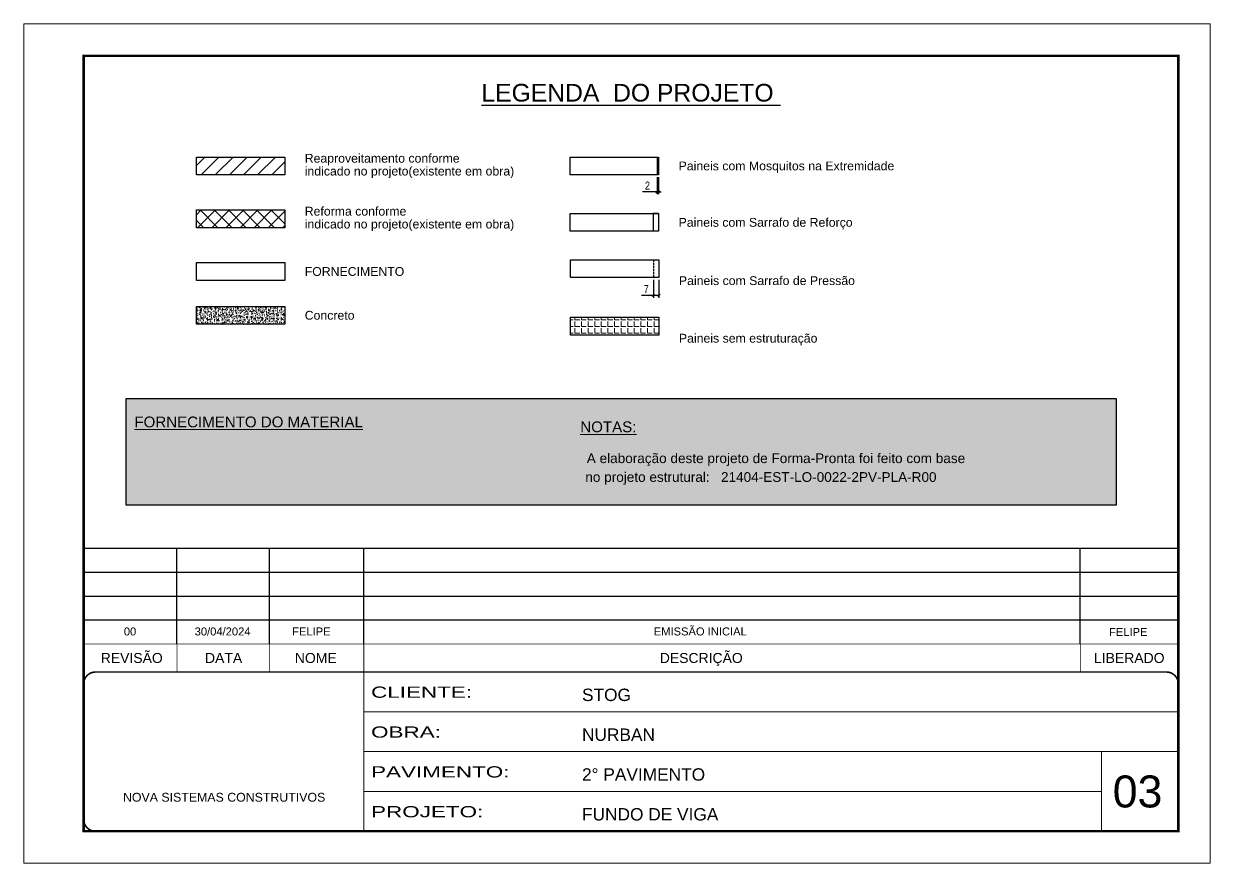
# Model space of a CAD drawing. Extents: x 2513 to 8766, y 921 to 4268.
# Drawn here: x 5683 to 7168, y 3218 to 4268 of the extents above; entities that cross this region are included whole.
import ezdxf
from ezdxf.enums import TextEntityAlignment as Align

# ---------------------------------------------------------------- set-up
doc = ezdxf.new("R2010")
doc.units = 0
for name, pattern in [('CONTINUO', [0]), ('DASHED', [0.75, 0.5, -0.25]), ('HIDDEN', [0.375, 0.25, -0.125])]:
    doc.linetypes.add(name, pattern=pattern)
for name, color, linetype, lineweight in [('CARIMBO', 255, 'Continuous', 9), ('Folhas', 255, 'Continuous', 9), ('Hachura', 251, 'Continuous', 9), ('REAPROVEITAMENTO', 251, 'Continuous', 9), ('SARRAFO DE PRESSAO', 251, 'DASHED', 9)]:
    doc.layers.add(name, color=color, linetype=linetype, lineweight=lineweight)
for name, color, linetype in [('COTA', 241, 'Continuous'), ('Painéis', 200, 'Continuous'), ('SARR_2.2x7', 40, 'Continuous')]:
    doc.layers.add(name, color=color, linetype=linetype)
doc.layers.add('Demarcação 2', color=7, linetype='Continuous', lineweight=9, true_color=0xe0e0e0)
doc.styles.add('ARIAL', font='arial.ttf')
doc.styles.add('COTA TECNICA', font='techl___.ttf', dxfattribs={"height": 10})
doc.styles.add('Tecnologia', font='')
doc.styles.get('Tecnologia').set_extended_font_data('Forgotten Futurist')
doc.dimstyles.new('PAINEL', dxfattribs={"dimtxt": 10, "dimasz": 3, "dimexe": 3, "dimexo": 3, "dimgap": 3, "dimtad": 1, "dimdec": 1, "dimzin": 12, "dimdsep": 46, "dimtxsty": 'COTA TECNICA', "dimblk1": 'OBLIQUE', "dimblk2": 'OBLIQUE', "dimsah": 1, "dimcen": 0.9, "dimclrd": 4, "dimclre": 4, "dimclrt": 240, "dimadec": 1, "dimazin": 3, "dimtfac": 1, "dimtdec": 1, "dimtmove": 0, "dimatfit": 3, "dimfxl": 1, "dimtolj": 1, "dimtzin": 12, "dimarcsym": 0})

# ---------------------------------------------------------------- blocks, each defined once
blk = doc.blocks.new('9999999999')
at = {"color": 30, "linetype": 'CONTINUO'}
for p, q in [((98564.6, 34230.2), (98564.6, 34429.4)), ((98564.6, 34379.6), (99584, 34379.6)), ((98564.6, 34329.8), (99488, 34329.8)), ((99584, 34329.8), (99488, 34329.8)), ((99488, 34329.8), (99488, 34230.2)), ((98564.6, 34280), (99488, 34280))]:
    blk.add_line(p, q, dxfattribs=at)
at = {"color": 30, "linetype": 'CONTINUO', "const_width": 2}
blk.add_lwpolyline([(99584, 34230.2), (99584, 34414.4, 0.414214), (99569, 34429.4), (98229, 34429.4, 0.414214), (98214, 34414.4), (98214, 34245.2, 0.414214), (98229, 34230.2), (99584, 34230.2)], format="xyb", dxfattribs=at)
at = {"layer": 'Folhas'}
blk.add_lwpolyline([(98139, 34190.2), (99624, 34190.2), (99624, 35240.2), (98139, 35240.2)], close=True, dxfattribs=at)
at = {"layer": 'Folhas', "color": 30, "const_width": 3}
blk.add_lwpolyline([(98214, 34230.2), (99584, 34230.2), (99584, 35200.2), (98214, 35200.2)], close=True, dxfattribs=at)
at = {"color": 7, "linetype": 'Continuous', "ltscale": 5, "style": 'ARIAL'}
for s, height, p in [('STOG', 15.48, (98837.7, 34393.1)), ('NURBAN', 15.48, (98837.7, 34343.3)), ('2° PAVIMENTO', 15.483, (98837.7, 34293.5)), ('NOVA SISTEMAS CONSTRUTIVOS', 11.059, (98263.2, 34267.2)), ('FUNDO DE VIGA', 15.483, (98837.7, 34243.7))]:
    blk.add_text(s, height=height, dxfattribs=at).set_placement(p)
at = {"layer": 'Folhas', "color": 7, "style": 'Tecnologia', "width": 1.5}
for s, p in [('CLIENTE:', (98573.7, 34397.2)), ('OBRA:', (98573.7, 34347.3)), ('PAVIMENTO:', (98573.7, 34297.5)), ('PROJETO:', (98573.7, 34247.7))]:
    blk.add_text(s, height=14, dxfattribs=at).set_placement(p)
blk = doc.blocks.new('_Oblique')
at = {"color": 0, "linetype": 'ByBlock', "lineweight": -2}
blk.add_line((-0.5, -0.5), (0.5, 0.5), dxfattribs=at)
blk = doc.blocks.new('*D5')
at = {"layer": 'COTA', "color": 4, "lineweight": -2, "transparency": 16777216}
for p, q in [((6475.6, 4076.3), (6475.6, 4054.9)), ((6477.6, 4076.3), (6477.6, 4054.9)), ((6475.6, 4057.9), (6457.5, 4057.9)), ((6477.6, 4057.9), (6475.6, 4057.9)), ((6477.6, 4057.9), (6480.6, 4057.9))]:
    blk.add_line(p, q, dxfattribs=at)
at = {"layer": 'Defpoints', "color": 0, "transparency": 16777216}
for p in [(6475.6, 4079.3), (6477.6, 4079.3), (6475.6, 4057.9)]:
    blk.add_point(p, dxfattribs=at)
at = {"layer": 'COTA', "color": 4, "lineweight": -2, "transparency": 16777216, "xscale": 3, "yscale": 3, "zscale": 3}
blk.add_blockref('_Oblique', (6475.6, 4057.9), dxfattribs=at)
at = {"layer": 'COTA', "color": 4, "lineweight": -2, "transparency": 16777216, "xscale": 3, "yscale": 3, "zscale": 3, "rotation": 180}
blk.add_blockref('_Oblique', (6477.6, 4057.9), dxfattribs=at)
at = {"layer": 'COTA', "color": 240, "transparency": 16777216, "insert": (6463.6, 4065.9), "char_height": 10, "attachment_point": 5, "style": 'COTA TECNICA'}
blk.add_mtext('\\A1;2', dxfattribs=at)
blk = doc.blocks.new('*D6')
at = {"layer": 'COTA', "color": 4, "lineweight": -2, "transparency": 16777216}
for p, q in [((6471, 3947.9), (6471, 3925.4)), ((6478, 3947.9), (6478, 3925.4)), ((6471, 3928.4), (6456.3, 3928.4)), ((6478, 3928.4), (6471, 3928.4))]:
    blk.add_line(p, q, dxfattribs=at)
at = {"layer": 'Defpoints', "color": 0, "transparency": 16777216}
for p in [(6471, 3950.9), (6478, 3950.9), (6471, 3928.4)]:
    blk.add_point(p, dxfattribs=at)
at = {"layer": 'COTA', "color": 4, "lineweight": -2, "transparency": 16777216, "xscale": 3, "yscale": 3, "zscale": 3, "rotation": 180}
blk.add_blockref('_Oblique', (6471, 3928.4), dxfattribs=at)
at = {"layer": 'COTA', "color": 4, "lineweight": -2, "transparency": 16777216, "xscale": 3, "yscale": 3, "zscale": 3}
blk.add_blockref('_Oblique', (6478, 3928.4), dxfattribs=at)
at = {"layer": 'COTA', "color": 240, "transparency": 16777216, "insert": (6462.1, 3936.5), "char_height": 10, "attachment_point": 5, "style": 'COTA TECNICA'}
blk.add_mtext('\\A1;7', dxfattribs=at)

msp = doc.modelspace()

# ---------------------------------------------------------------- hatches: boundary and pattern name
at = {"layer": 'COTA', "linetype": 'Continuous', "ltscale": 200}
h = msp.add_hatch(dxfattribs=at)
h.set_pattern_fill('AR-CONC', color=256, scale=0.9)
h.set_pattern_definition([(50, (-97923.6576, -30941.8597), (6.45534164, -0.56476921), [0.675, -7.425]), (355, (-97923.6576, -30941.86), (-1.248762, 6.7697292), [0.54, -5.94]), (100.4514445, (-97923.1196, -30941.907), (5.20657962, 6.20495992), [0.57366173, -6.310279]), (46.1842, (-97923.6576, -30940.06), (9.605172, -1.4896735), [1.0125, -11.1375]), (96.6356355, (-97922.857, -30940.184), (8.4119575, 8.7670674), [0.8604931, -9.4654238]), (351.184164, (-97923.658, -30940.06), (8.4119575, 8.7670674), [0.81, -8.91]), (21, (-97922.7576, -30940.5097), (5.37216347, -3.62357002), [0.675, -7.425]), (326, (-97922.7576, -30940.51), (2.189838, 6.5263504), [0.54, -5.94]), (71.451445, (-97922.31, -30940.8116), (7.5620014, 2.90278038), [0.5736617, -6.310279]), (37.5, (-97923.6576, -30941.8597), (0.1094387, 2.996044684), [0, -5.868, 0, -6.03, 0, -5.9625]), (7.5, (-97923.6576, -30941.8597), (2.36762584, 3.54970541), [0, -3.438, 0, -5.733, 0, -2.2725]), (327.5, (-97925.6646, -30941.8597), (4.804401926, -0.202993846), [0, -2.25, 0, -7.02, 0, -9.315]), (317.5, (-97926.5646, -30941.8597), (5.24867552, 0.90094484), [0, -2.925, 0, -4.662, 0, -6.615])])
h.paths.add_polyline_path([(6009.66, 3892.47), (6009.66, 3914.72), (5899.09, 3914.72), (5899.09, 3892.47)])
at = {"layer": 'Demarcação 2'}
h = msp.add_hatch(color=8, dxfattribs=at)
h.set_gradient(color1=(112, 112, 112), one_color=1, tint=1, name='SPHERICAL')
h.paths.add_polyline_path([(5811.16, 3799.32), (7050.1, 3799.32), (7050.1, 3666.31), (5811.16, 3666.31)])
at = {"layer": 'Hachura'}
h = msp.add_hatch(dxfattribs=at)
h.set_pattern_fill('ANGLE', color=256, scale=30)
h.set_pattern_definition([(0, (-97923.658, -30941.86), (0, 8.25), [6, -2.25]), (90, (-97923.658, -30941.86), (-8.25, 5e-16), [6, -2.25])])
h.paths.add_polyline_path([(6477.99, 3878.85), (6477.99, 3901.11), (6367.42, 3901.11), (6367.42, 3878.85)])
at = {"layer": 'REAPROVEITAMENTO'}
h = msp.add_hatch(dxfattribs=at)
h.set_pattern_fill('ANSI31', color=256, scale=100, style=0)
h.set_pattern_definition([(45, (6949.368, 7280.353), (-8.838835, 8.838835), [])])
h.paths.add_polyline_path([(5899.09, 4101.57), (5899.09, 4079.31), (6009.66, 4079.31), (6009.66, 4101.57)])
h = msp.add_hatch(dxfattribs=at)
h.set_pattern_fill('ANSI37', color=256, scale=100, style=0)
h.set_pattern_definition([(45, (-93956.65, -30737.384), (-8.8388348, 8.8388348), []), (135, (-93956.65, -30737.384), (-8.8388348, -8.8388348), [])])
h.paths.add_polyline_path([(5899.09, 4035.33), (5899.09, 4013.08), (6009.66, 4013.08), (6009.66, 4035.33)])

# ---------------------------------------------------------------- linework, layer by layer
at = {"color": 30}
for p, q in [((5757.99, 3612.49), (7127.99, 3612.49)), ((5874.75, 3492.49), (5874.75, 3612.49)), ((5990.41, 3492.49), (5990.41, 3612.49)), ((6108.57, 3492.49), (6108.57, 3612.49)), ((7005.33, 3492.49), (7005.33, 3612.49)), ((5757.99, 3582.49), (7127.99, 3582.49)), ((5757.99, 3552.49), (7127.99, 3552.49)), ((5757.99, 3522.49), (7127.99, 3522.49))]:
    msp.add_line(p, q, dxfattribs=at)
msp.add_lwpolyline([(5811.16, 3799.32), (7050.1, 3799.32), (7050.1, 3666.31), (5811.16, 3666.31)], close=True, dxfattribs=at)
at = {"color": 30, "const_width": 1}
for points in [[(5757.99, 3492.49), (7127.99, 3492.49)], [(5874.75, 3492.49), (5874.75, 3457.49)], [(5990.41, 3492.49), (5990.41, 3457.49)], [(6108.57, 3492.49), (6108.57, 3457.49)], [(7005.33, 3492.49), (7005.33, 3457.49)]]:
    msp.add_lwpolyline(points, dxfattribs=at)
at = {"layer": 'COTA', "linetype": 'Continuous', "ltscale": 200}
msp.add_lwpolyline([(5899.09, 3914.72), (6009.66, 3914.72), (6009.66, 3892.47), (5899.09, 3892.47)], close=True, dxfattribs=at)
at = {"layer": 'Painéis', "linetype": 'Continuous'}
msp.add_line((6475.63, 4101.57), (6475.63, 4079.31), dxfattribs=at)
for points in [[(5899.09, 4101.57), (6009.66, 4101.57), (6009.66, 4079.31), (5899.09, 4079.31)], [(6367.06, 4101.57), (6477.63, 4101.57), (6477.63, 4079.31), (6367.06, 4079.31)], [(5899.09, 4035.33), (6009.66, 4035.33), (6009.66, 4013.08), (5899.09, 4013.08)], [(6367.06, 4030.96), (6477.63, 4030.96), (6477.63, 4008.71), (6367.06, 4008.71)], [(5899.09, 3969.53), (6009.66, 3969.53), (6009.66, 3947.27), (5899.09, 3947.27)], [(6367.42, 3973.13), (6477.99, 3973.13), (6477.99, 3950.88), (6367.42, 3950.88)], [(6367.42, 3901.11), (6477.99, 3901.11), (6477.99, 3878.85), (6367.42, 3878.85)]]:
    msp.add_lwpolyline(points, close=True, dxfattribs=at)
at = {"layer": 'SARR_2.2x7', "linetype": 'Continuous'}
for p, q in [((6477.63, 4030.96), (6470.63, 4030.96)), ((6477.63, 4008.71), (6470.63, 4008.71))]:
    msp.add_line(p, q, dxfattribs=at)
at = {"layer": 'SARR_2.2x7'}
for p, q in [((6470.63, 4030.96), (6470.63, 4008.71)), ((6477.63, 4030.96), (6477.63, 4008.71))]:
    msp.add_line(p, q, dxfattribs=at)
at = {"layer": 'SARR_2.2x7', "linetype": 'HIDDEN'}
msp.add_line((6470.99, 3973.13), (6470.99, 3950.88), dxfattribs=at)

# ---------------------------------------------------------------- block references
at = {"layer": 'SARRAFO DE PRESSAO', "color": 6, "linetype": 'ByBlock'}
msp.add_blockref('9999999999', (-92455.99, -30971.96), dxfattribs=at)

# ---------------------------------------------------------------- texts
at = {"color": 0, "linetype": 'Continuous', "ltscale": 5, "style": 'ARIAL'}
msp.add_text('%%ULEGENDA  DO PROJETO ', height=22.1184, dxfattribs=at).set_placement((6442.9, 4170.92), align=Align.CENTER)
at = {"style": 'ARIAL'}
for s, p in [('REVISÃO', (5818.17, 3474.99)), ('DATA', (5933.15, 3474.99)), ('NOME', (6048.51, 3474.99)), ('DESCRIÇÃO', (6530.96, 3474.99)), ('LIBERADO', (7066.63, 3474.99))]:
    msp.add_text(s, height=12.5, dxfattribs=at).set_placement(p, align=Align.MIDDLE_CENTER)
at = {"layer": 'CARIMBO', "style": 'ARIAL'}
for s, p in [('Reaproveitamento conforme ', (6034.66, 4100.02)), ('indicado no projeto(existente em obra)', (6034.66, 4083.93)), ('Paineis com Mosquitos na Extremidade', (6502.63, 4090.44)), ('Reforma conforme ', (6034.66, 4033.78)), ('Paineis com Sarrafo de Reforço', (6502.63, 4019.84)), ('indicado no projeto(existente em obra)', (6034.66, 4017.69)), ('FORNECIMENTO', (6034.66, 3958.4)), ('Paineis com Sarrafo de Pressão', (6502.99, 3946.95)), ('Concreto', (6034.66, 3903.6)), ('Paineis sem estruturação', (6502.99, 3874.92))]:
    msp.add_text(s, height=11, dxfattribs=at).set_placement(p, align=Align.MIDDLE_LEFT)
at = {"layer": 'CARIMBO', "color": 5, "style": 'ARIAL'}
for s, height, p in [('%%UFORNECIMENTO DO MATERIAL', 13.5, (5821.51, 3763.45)), ('%%UNOTAS:', 13.5, (6379.59, 3757.34)), ('  A elaboração deste projeto de Forma-Pronta foi feito com base', 12.15, (6378.23, 3718.73)), ('  no projeto estrutural:', 12.15, (6376.41, 3695.24))]:
    msp.add_text(s, height=height, dxfattribs=at).set_placement(p)
at = {"layer": 'CARIMBO', "color": 1, "style": 'ARIAL'}
msp.add_text('21404-EST-LO-0022-2PV-PLA-R00', height=12.15, dxfattribs=at).set_placement((6555.64, 3695.24))
at = {"layer": 'CARIMBO', "style": 'ARIAL'}
for s, p in [('00', (5808.26, 3503.17)), ('30/04/2024', (5896.9, 3503.17)), ('FELIPE', (6018.94, 3503.17)), ('EMISSÃO INICIAL', (6471.49, 3503.17))]:
    msp.add_text(s, height=10, dxfattribs=at).set_placement(p)
at = {"layer": 'CARIMBO', "color": 7, "style": 'ARIAL'}
msp.add_text('03', height=40, dxfattribs=at).set_placement((7045.9, 3288.04))
at = {"layer": 'CARIMBO', "style": 'ARIAL'}
msp.add_attdef('FELIPE', text='', height=10, dxfattribs=at).set_placement((7065.34, 3507.49), align=Align.MIDDLE_CENTER)

# ---------------------------------------------------------------- dimensions: what is measured, and where the dimension line sits
at = {"layer": 'COTA'}
for base, p1, p2, picture, middle in [((6475.63, 4057.89), (6477.63, 4079.31), (6475.63, 4079.31), '*D5', (6463.57, 4065.89)), ((6470.99, 3928.4), (6477.99, 3950.88), (6470.99, 3950.88), '*D6', (6462.13, 3936.47))]:
    dim = msp.add_linear_dim(base=base, p1=p1, p2=p2, dimstyle='PAINEL', dxfattribs=at)
    dim.commit()
    dim.dimension.update_dxf_attribs({"geometry": picture, "text_midpoint": middle})

doc.saveas('drawing.dxf')
